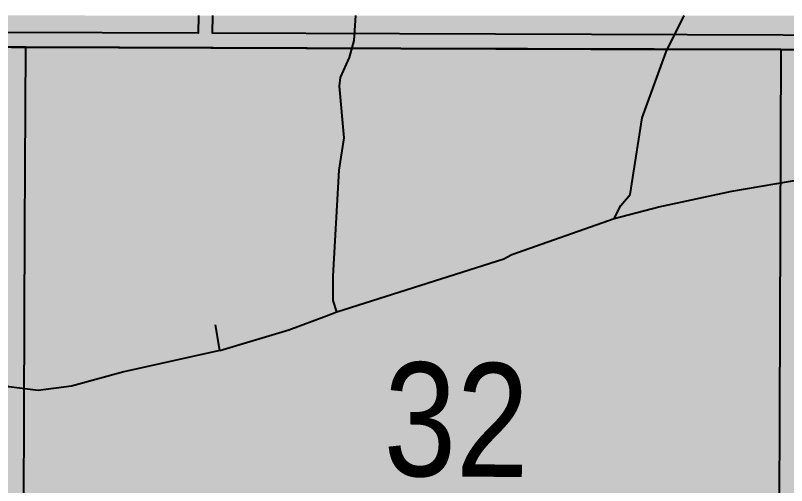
# Model space of a CAD drawing. Extents: x 560272 to 568164, y 6204780 to 6214217.
# Drawn here: x 565293.3 to 565347.4, y 6210312.9 to 6210345.9 of the extents above; entities that cross this region are included whole.
import ezdxf

# ---------------------------------------------------------------- set-up
doc = ezdxf.new("R2010")
doc.units = 0
doc.header["$LTSCALE"] = 5
doc.linetypes.add('DASHED2', pattern=[9.525, 6.35, -3.175])
for name, color, linetype in [('Quarters', 8, 'Continuous'), ('RoadSeg', 57, 'DASHED2'), ('Townships', 57, 'Continuous')]:
    doc.layers.add(name, color=color, linetype=linetype)
doc.layers.add('ROUTE-MAP-BACKGROUND-H', color=7, linetype='Continuous', true_color=0xf0ebff)
doc.styles.add('120', font='ARIALN.TTF', dxfattribs={"height": 13})

msp = doc.modelspace()

# ---------------------------------------------------------------- hatches: boundary and pattern name
at = {"layer": 'ROUTE-MAP-BACKGROUND-H'}
h = msp.add_hatch(color=256, dxfattribs=at)
h.dxf.hatch_style = 1
h.paths.add_polyline_path([(565237.99, 6210345.866), (566535.85, 6210345.729), (566539.103, 6209697.377), (565234.412, 6209697.744)])

# ---------------------------------------------------------------- linework, layer by layer
at = {"layer": 'Quarters', "flags": 128}
for points in [[(565306.174, 6210345.859), (565306.169, 6210344.621), (565292.724, 6210344.67), (565279.279, 6210344.719), (565265.833, 6210344.767), (565252.723, 6210344.815), (565252.727, 6210345.865)], [(565360.624, 6210345.853), (565360.619, 6210344.424), (565347.173, 6210344.473), (565333.728, 6210344.521), (565320.283, 6210344.57), (565307.172, 6210344.617), (565307.177, 6210345.859)]]:
    msp.add_lwpolyline(points, dxfattribs=at)
msp.add_lwpolyline([(565306.839, 6210291.337), (565293.848, 6210291.381), (565293.904, 6210304.761), (565293.959, 6210318.14), (565294.012, 6210330.891), (565294.065, 6210343.641), (565307.051, 6210343.597), (565320.372, 6210343.552), (565333.693, 6210343.507), (565347.014, 6210343.462), (565346.966, 6210330.712), (565346.918, 6210317.961), (565346.868, 6210304.581), (565346.817, 6210291.202), (565333.491, 6210291.247), (565320.165, 6210291.292)], close=True, dxfattribs=at)
at = {"layer": 'RoadSeg', "flags": 128}
for points in [[(565315.872, 6210325.064), (565315.621, 6210325.867), (565315.619, 6210327.565), (565316.056, 6210335.01), (565316.397, 6210337.267), (565316.065, 6210340.9), (565316.143, 6210341.497), (565316.768, 6210342.917), (565317.09, 6210344.109), (565317.203, 6210345.858)], [(565335.332, 6210331.617), (565335.804, 6210332.519), (565336.456, 6210333.302), (565337.287, 6210338.677), (565338.97, 6210343.304), (565340.237, 6210345.855)], [(565335.332, 6210331.617), (565338.469, 6210332.433), (565343.581, 6210333.536), (565355.398, 6210335.547), (565364.457, 6210337.775), (565372.171, 6210339.296)], [(565307.669, 6210322.354), (565300.953, 6210320.848), (565297.275, 6210319.851), (565294.939, 6210319.529), (565292.881, 6210319.8), (565291.89, 6210320.184), (565289.226, 6210321.864), (565274.96, 6210333.142), (565272.788, 6210334.446), (565271.596, 6210334.801), (565269.77, 6210335.035), (565265.381, 6210335.182), (565260.536, 6210335.552)], [(565315.872, 6210325.064), (565327.587, 6210328.774), (565328.159, 6210329.096), (565335.332, 6210331.617)], [(565307.669, 6210322.354), (565312.521, 6210323.795), (565315.168, 6210324.778), (565315.872, 6210325.064)], [(565307.669, 6210322.354), (565307.37, 6210324.157)]]:
    msp.add_lwpolyline(points, dxfattribs=at)
at = {"layer": 'Townships', "flags": 128}
for points in [[(565523.972, 6210345.836), (565523.967, 6210343.793), (565523.965, 6210342.856), (565509.875, 6210342.91), (565508.871, 6210342.914), (565482.231, 6210343.005), (565455.923, 6210343.094), (565454.92, 6210343.097), (565428.278, 6210343.187), (565401.971, 6210343.276), (565400.967, 6210343.279), (565374.325, 6210343.369), (565348.018, 6210343.458), (565347.014, 6210343.462), (565320.372, 6210343.552), (565294.065, 6210343.641), (565293.062, 6210343.644), (565266.42, 6210343.734), (565240.113, 6210343.824), (565239.11, 6210343.827), (565237.979, 6210343.833)], [(565238.019, 6210102.918), (565238.14, 6210129.677), (565238.145, 6210130.681), (565238.264, 6210157.105), (565238.385, 6210183.864), (565238.507, 6210210.622), (565238.628, 6210237.381), (565238.632, 6210238.385), (565238.752, 6210264.809), (565238.873, 6210291.568), (565238.994, 6210318.326), (565239.11, 6210343.827), (565240.113, 6210343.824), (565266.42, 6210343.734), (565293.062, 6210343.644), (565294.065, 6210343.641), (565320.372, 6210343.552), (565347.014, 6210343.462), (565348.018, 6210343.458), (565374.325, 6210343.369), (565400.967, 6210343.279), (565401.971, 6210343.276)]]:
    msp.add_lwpolyline(points, dxfattribs=at)

# ---------------------------------------------------------------- texts
at = {"layer": 'RoadSeg', "style": '120'}
msp.add_text('32', height=7.9769, rotation=359.4504, dxfattribs=at).set_placement((565319.146, 6210313.554))

doc.saveas('drawing.dxf')
